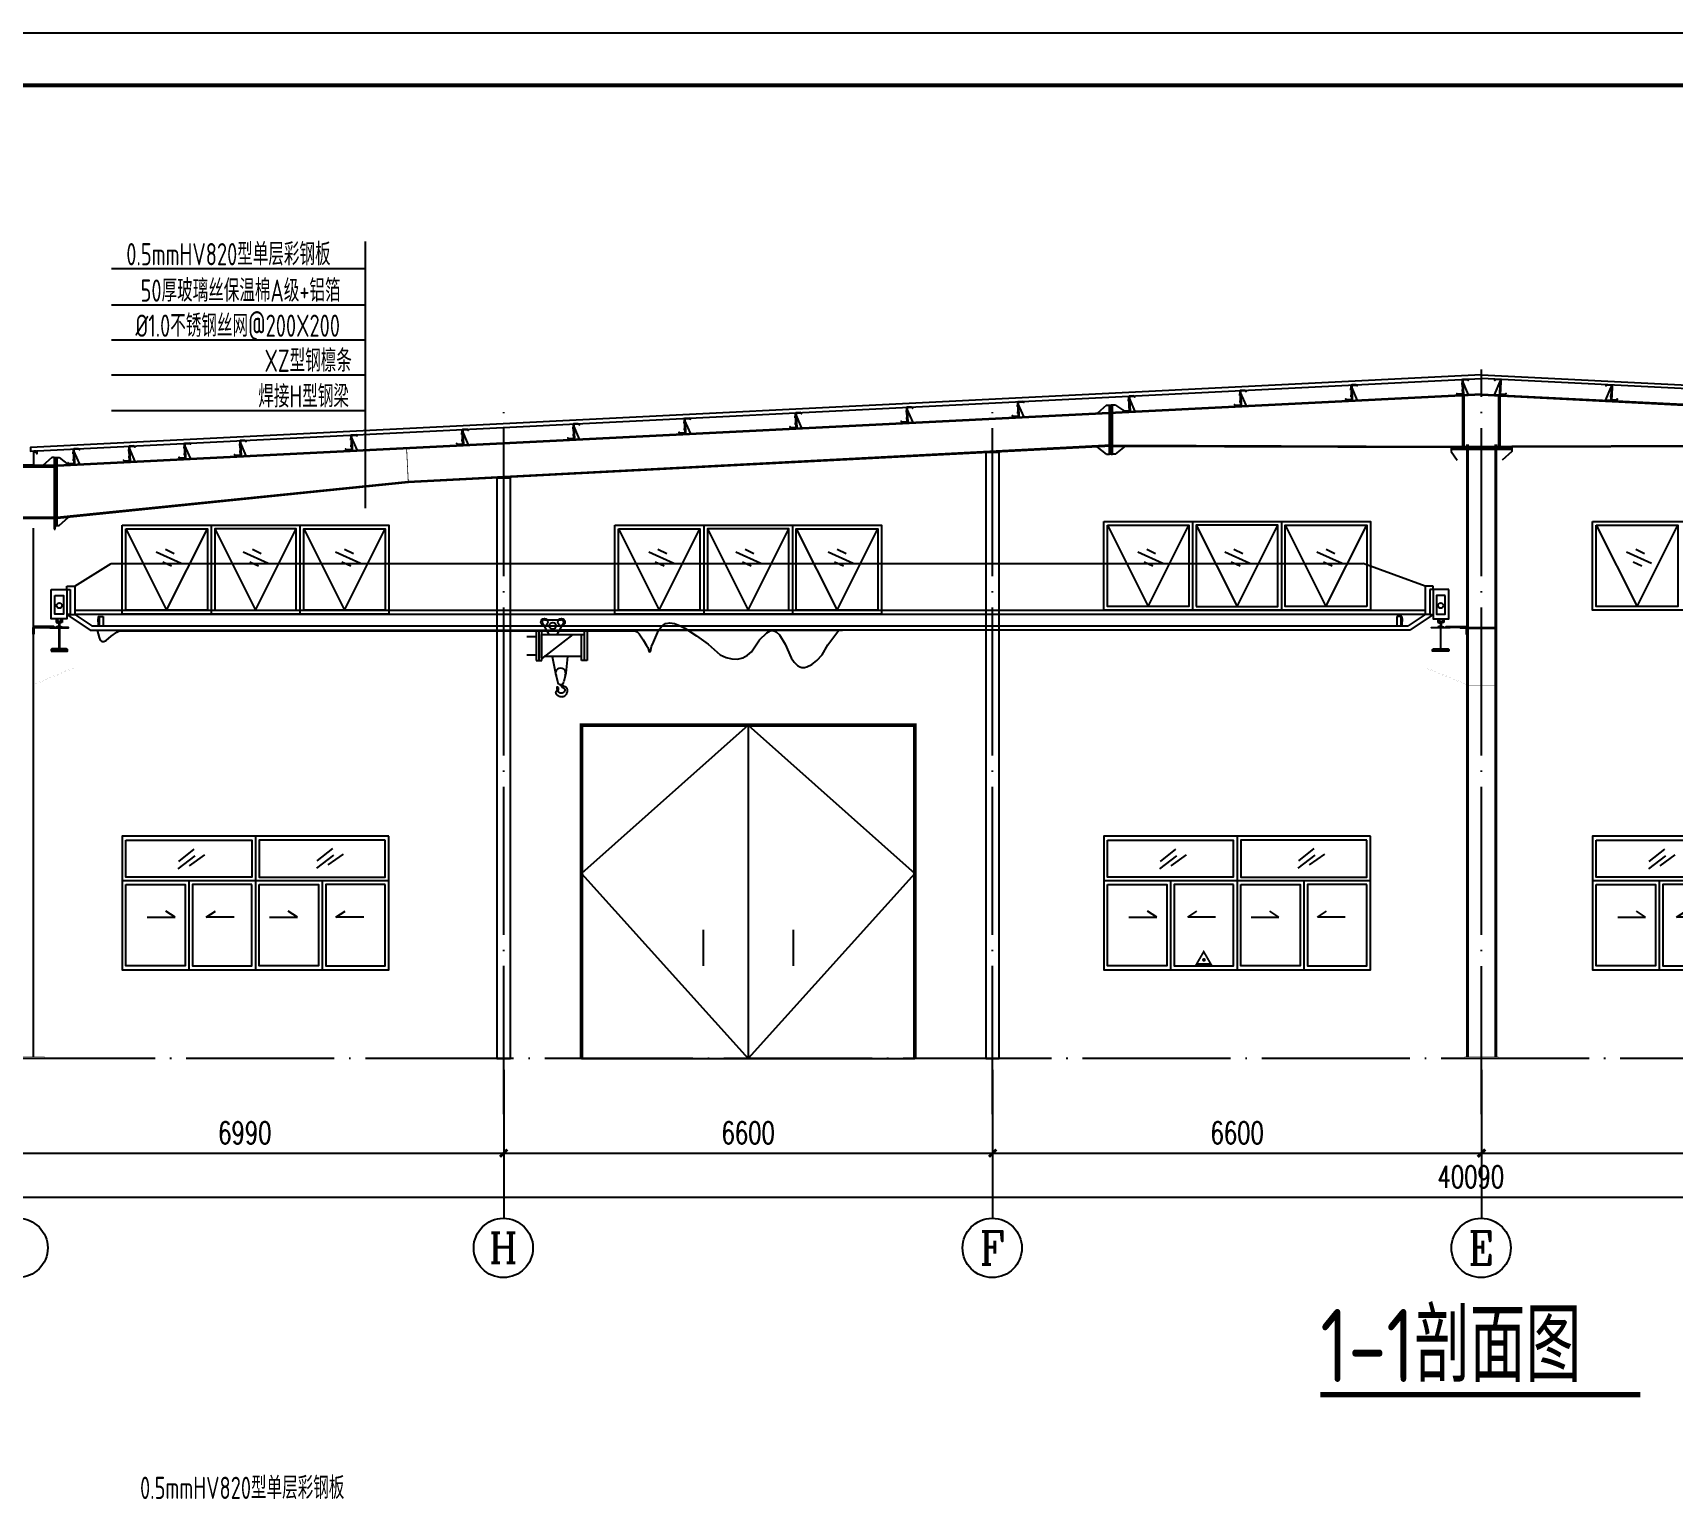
# Model space of a CAD drawing. Extents: x -89996 to 1006241, y -2176 to 440573.
# Drawn here: x 714883 to 737027, y 255081 to 274896 of the extents above; entities that cross this region are included whole.
import ezdxf
from ezdxf.enums import TextEntityAlignment as Align

# ---------------------------------------------------------------- set-up
doc = ezdxf.new("R2010")
doc.units = 0
doc.header["$LTSCALE"] = 1000
doc.header["$MEASUREMENT"] = 0
doc.linetypes.add('DOTE', pattern=[2.42, 2, -0.2, 0.02, -0.2])
for name, color, linetype in [('14', 2, 'Continuous'), ('AXIS', 3, 'Continuous'), ('AXIS_TEXT', 7, 'Continuous'), ('BORDER', 7, 'Continuous'), ('DIM1', 6, 'Continuous'), ('DIM_SYMB', 3, 'Continuous'), ('DOTE', 1, 'DOTE'), ('GL', 150, 'Continuous'), ('GZ', 50, 'Continuous'), ('LT', 27, 'Continuous'), ('PUB_TEXT', 7, 'Continuous'), ('PUB_TITLE', 4, 'Continuous'), ('PZ', 202, 'Continuous'), ('REIN', 1, 'Continuous'), ('THIN', 7, 'Continuous'), ('WINDOW', 4, 'Continuous'), ('吊车', 221, 'Continuous'), ('天沟', 2, 'Continuous'), ('柱子', 30, 'Continuous')]:
    doc.layers.add(name, color=color, linetype=linetype)
doc.styles.add('_TCH_AXIS', font='COMPLEX', dxfattribs={"bigfont": 'GBCBIG'})
doc.styles.add('_TCH_DIM_T3', font='SIMPLEX', dxfattribs={"width": 0.705882, "bigfont": 'GBCBIG'})
doc.styles.add('C', font='tssdeng.shx', dxfattribs={"height": 3, "bigfont": 'tssdchn.shx'})
doc.styles.add('TSSD_Label', font='tssdeng.shx', dxfattribs={"width": 0.7, "bigfont": 'hztxt.shx'})
doc.dimstyles.new('_TCH_ARCH&&100', dxfattribs={"dimtxt": 297.5, "dimasz": 100, "dimexe": 250, "dimexo": 300, "dimgap": 126.25, "dimtad": 1, "dimdec": 0, "dimzin": 0, "dimdsep": 46, "dimtxsty": '_TCH_DIM_T3', "dimblk": 'ARCHTICK', "dimcen": 0.09, "dimclrt": 7, "dimazin": 2, "dimtfac": 1, "dimtdec": 0, "dimtix": 1, "dimtmove": 2, "dimatfit": 3, "dimfxl": 0, "dimtolj": 1, "dimtzin": 0, "dimarcsym": 0})

# ---------------------------------------------------------------- blocks, each defined once
blk = doc.blocks.new('4')
at = {"layer": 'LT', "color": 1, "linetype": 'Continuous'}
for p, q in [((1121054, 121886, -8), (1121014, 121884, -8)), ((1121054, 121886, -8), (1121014, 121884, -8)), ((1121058, 121794, -8), (1121019, 121792, -8)), ((1121058, 121794, -8), (1121019, 121792, -8))]:
    blk.add_line(p, q, dxfattribs=at)
at = {"layer": 'LT', "elevation": -8}
blk.add_lwpolyline([(1121032, 121929, -0.414214), (1121041, 121940), (1121097, 121943), (1121111, 121930), (1121113, 121932), (1121098, 121946), (1121038, 121943, 0.414214), (1121028, 121932), (1121037, 121755, -0.414214), (1121028, 121745), (1120972, 121742), (1120958, 121755), (1120956, 121753), (1120971, 121739), (1121031, 121742, 0.414214), (1121040, 121753), (1121032, 121929)], format="xyb", dxfattribs=at)
at = {"layer": 'LT', "elevation": -4}
for points in [[(1121032, 121924), (1121038, 121925), (1121047, 121733), (1121041, 121733)], [(1121038, 121915), (1121047, 121733), (1121117, 121736)]]:
    blk.add_lwpolyline(points, close=True, dxfattribs=at)
at = {"layer": 'LT', "color": 1, "linetype": 'Continuous'}
for points in [[(1121031, 121872, -8), (1121030, 121897, -8), (1121040, 121873, -8), (1121039, 121897, -8)], [(1121031, 121872, -8), (1121030, 121897, -8), (1121040, 121873, -8), (1121039, 121897, -8)], [(1121035, 121805, -8), (1121036, 121781, -8), (1121044, 121806, -8), (1121045, 121781, -8)], [(1121035, 121805, -8), (1121036, 121781, -8), (1121044, 121806, -8), (1121045, 121781, -8)]]:
    blk.add_solid(points, dxfattribs=at)
blk = doc.blocks.new('2')
at = {"layer": 'WINDOW'}
for p, q in [((999489, 15948), (999489, 14148)), ((998658, 15775), (998449, 15607)), ((1000527, 15785), (1000318, 15617)), ((998671, 15683), (998442, 15510)), ((998800, 15697), (998595, 15551)), ((1000541, 15694), (1000311, 15520)), ((1000670, 15708), (1000464, 15561)), ((1001289, 15348), (997689, 15348)), ((998589, 15348), (998589, 14148)), ((1000389, 15348), (1000389, 14148)), ((998028, 14855), (998404, 14855)), ((998404, 14855), (998280, 14940)), ((998823, 14855), (998948, 14940)), ((999199, 14855), (998823, 14855)), ((999678, 14855), (1000055, 14855)), ((1000055, 14855), (999930, 14940)), ((1000573, 14855), (1000698, 14940)), ((1000950, 14855), (1000573, 14855))]:
    blk.add_line(p, q, dxfattribs=at)
for points in [[(1001289, 15948), (997689, 15948), (997689, 14148), (1001289, 14148)], [(997738, 15898), (999438, 15898), (999438, 15398), (997738, 15398)], [(1001239, 15898), (999539, 15898), (999539, 15398), (1001239, 15398)], [(997739, 15298), (998539, 15298), (998539, 14198), (997739, 14198)], [(999439, 15298), (998639, 15298), (998639, 14198), (999439, 14198)], [(999539, 15298), (1000339, 15298), (1000339, 14198), (999539, 14198)], [(1001239, 15298), (1000439, 15298), (1000439, 14198), (1001239, 14198)]]:
    blk.add_lwpolyline(points, close=True, dxfattribs=at)
blk = doc.blocks.new('A$C03A34706')
for p, q in [((8450, 4500), (6200, 2500)), ((8450, 4500), (8450, 0)), ((8450, 4500), (10700, 2500)), ((6200, 2500), (8450, 0)), ((10700, 2500), (8450, 0)), ((7842, 1736), (7842, 1253)), ((9058, 1736), (9058, 1253))]:
    blk.add_line(p, q)
at = {"const_width": 50}
blk.add_lwpolyline([(10700, 0), (10700, 4500), (6200, 4500), (6200, 0)], dxfattribs=at)
at = {"layer": 'WINDOW'}
for p, q in [((50, 7150), (600, 6050)), ((600, 6050), (1150, 7150)), ((1200, 7200), (1200, 6000)), ((1250, 7150), (1800, 6050)), ((1800, 6050), (2350, 7150)), ((2400, 7200), (2400, 6000)), ((2450, 7150), (3000, 6050)), ((3000, 6050), (3550, 7150)), ((6700, 7150), (7250, 6050)), ((7250, 6050), (7800, 7150)), ((7850, 7200), (7850, 6000)), ((7900, 7150), (8450, 6050)), ((8450, 6050), (9000, 7150)), ((9050, 7200), (9050, 6000)), ((9100, 7150), (9650, 6050)), ((9650, 6050), (10200, 7150)), ((13300, 7200), (13850, 6100)), ((13850, 6100), (14400, 7200)), ((14450, 7250), (14450, 6050)), ((14500, 7200), (15050, 6100)), ((15050, 6100), (15600, 7200)), ((15650, 7250), (15650, 6050)), ((15700, 7200), (16250, 6100)), ((16250, 6100), (16800, 7200)), ((19900, 7200), (20450, 6100)), ((20450, 6100), (21000, 7200)), ((583, 6873), (701, 6816)), ((1758, 6873), (1876, 6816)), ((3003, 6873), (3121, 6816)), ((7233, 6873), (7351, 6816)), ((8408, 6873), (8526, 6816)), ((9653, 6873), (9771, 6816)), ((13833, 6873), (13951, 6816)), ((15008, 6873), (15126, 6816)), ((16253, 6873), (16371, 6816)), ((20433, 6873), (20551, 6816)), ((459, 6841), (797, 6688)), ((547, 6705), (665, 6648)), ((1634, 6841), (1972, 6688)), ((1722, 6705), (1840, 6648)), ((2878, 6841), (3217, 6688)), ((2967, 6705), (3085, 6648)), ((7109, 6841), (7447, 6688)), ((7197, 6705), (7315, 6648)), ((8284, 6841), (8622, 6688)), ((8372, 6705), (8490, 6648)), ((9528, 6841), (9867, 6688)), ((9617, 6705), (9735, 6648)), ((13709, 6841), (14047, 6688)), ((13797, 6705), (13915, 6648)), ((14884, 6841), (15222, 6688)), ((14972, 6705), (15090, 6648)), ((16128, 6841), (16467, 6688)), ((16217, 6705), (16335, 6648)), ((20309, 6841), (20647, 6688)), ((20397, 6705), (20515, 6648))]:
    blk.add_line(p, q, dxfattribs=at)
for points in [[(0, 7200), (3600, 7200), (3600, 6000), (0, 6000)], [(50, 7150), (1150, 7150), (1150, 6050), (50, 6050)], [(1250, 6050), (2350, 6050), (2350, 7150), (1250, 7150)], [(3550, 6050), (2450, 6050), (2450, 7150), (3550, 7150)], [(6650, 7200), (10250, 7200), (10250, 6000), (6650, 6000)], [(6700, 7150), (7800, 7150), (7800, 6050), (6700, 6050)], [(7900, 6050), (9000, 6050), (9000, 7150), (7900, 7150)], [(10200, 6050), (9100, 6050), (9100, 7150), (10200, 7150)], [(13250, 7250), (16850, 7250), (16850, 6050), (13250, 6050)], [(13300, 7200), (14400, 7200), (14400, 6100), (13300, 6100)], [(14500, 6100), (15600, 6100), (15600, 7200), (14500, 7200)], [(16800, 6100), (15700, 6100), (15700, 7200), (16800, 7200)], [(19850, 7250), (23450, 7250), (23450, 6050), (19850, 6050)], [(19900, 7200), (21000, 7200), (21000, 6100), (19900, 6100)]]:
    blk.add_lwpolyline(points, close=True, dxfattribs=at)
for p in [(-997689, -12948), (-984439, -12948), (-977839, -12948)]:
    blk.add_blockref('2', p)
blk = doc.blocks.new('_ArchTick')
at = {"color": 0, "linetype": 'ByBlock', "const_width": 0.4}
blk.add_lwpolyline([(-0.5, -0.5), (0.5, 0.5)], dxfattribs=at)
blk = doc.blocks.new('*D2910')
at = {"layer": 'AXIS', "color": 0, "lineweight": -2, "transparency": 16777216}
for p, q in [((714250, 260753), (714250, 258934)), ((754340, 260753), (754340, 258934)), ((714250, 259184), (754340, 259184))]:
    blk.add_line(p, q, dxfattribs=at)
at = {"layer": 'Defpoints', "color": 0, "transparency": 16777216}
for p in [(714250, 261053), (754340, 261053), (754340, 259184)]:
    blk.add_point(p, dxfattribs=at)
at = {"layer": 'AXIS', "color": 0, "lineweight": -2, "transparency": 16777216, "xscale": 100, "yscale": 100, "zscale": 100, "rotation": 180}
blk.add_blockref('_ArchTick', (714250, 259184), dxfattribs=at)
at = {"layer": 'AXIS', "color": 0, "lineweight": -2, "transparency": 16777216, "xscale": 100, "yscale": 100, "zscale": 100}
blk.add_blockref('_ArchTick', (754340, 259184), dxfattribs=at)
at = {"layer": 'AXIS', "color": 7, "transparency": 16777216, "insert": (734295, 259459), "char_height": 297.5, "attachment_point": 5, "style": '_TCH_DIM_T3'}
blk.add_mtext('\\A1;40090', dxfattribs=at)
blk = doc.blocks.new('*D2913')
at = {"layer": 'AXIS', "color": 0, "lineweight": -2, "transparency": 16777216}
for p, q in [((734440, 260453), (734440, 259527)), ((741040, 260453), (741040, 259527)), ((734440, 259777), (741040, 259777))]:
    blk.add_line(p, q, dxfattribs=at)
at = {"layer": 'Defpoints', "color": 0, "transparency": 16777216}
for p in [(734440, 260753), (741040, 260753), (741040, 259777)]:
    blk.add_point(p, dxfattribs=at)
at = {"layer": 'AXIS', "color": 0, "lineweight": -2, "transparency": 16777216, "xscale": 100, "yscale": 100, "zscale": 100, "rotation": 180}
blk.add_blockref('_ArchTick', (734440, 259777), dxfattribs=at)
at = {"layer": 'AXIS', "color": 0, "lineweight": -2, "transparency": 16777216, "xscale": 100, "yscale": 100, "zscale": 100}
blk.add_blockref('_ArchTick', (741040, 259777), dxfattribs=at)
at = {"layer": 'AXIS', "color": 7, "transparency": 16777216, "insert": (737740, 260052), "char_height": 297.5, "attachment_point": 5, "style": '_TCH_DIM_T3'}
blk.add_mtext('\\A1;6600', dxfattribs=at)
blk = doc.blocks.new('*D2914')
at = {"layer": 'AXIS', "color": 0, "lineweight": -2, "transparency": 16777216}
for p, q in [((727840, 260453), (727840, 259527)), ((734440, 260453), (734440, 259527)), ((727840, 259777), (734440, 259777))]:
    blk.add_line(p, q, dxfattribs=at)
at = {"layer": 'Defpoints', "color": 0, "transparency": 16777216}
for p in [(727840, 260753), (734440, 260753), (734440, 259777)]:
    blk.add_point(p, dxfattribs=at)
at = {"layer": 'AXIS', "color": 0, "lineweight": -2, "transparency": 16777216, "xscale": 100, "yscale": 100, "zscale": 100, "rotation": 180}
blk.add_blockref('_ArchTick', (727840, 259777), dxfattribs=at)
at = {"layer": 'AXIS', "color": 0, "lineweight": -2, "transparency": 16777216, "xscale": 100, "yscale": 100, "zscale": 100}
blk.add_blockref('_ArchTick', (734440, 259777), dxfattribs=at)
at = {"layer": 'AXIS', "color": 7, "transparency": 16777216, "insert": (731140, 260052), "char_height": 297.5, "attachment_point": 5, "style": '_TCH_DIM_T3'}
blk.add_mtext('\\A1;6600', dxfattribs=at)
blk = doc.blocks.new('*D2915')
at = {"layer": 'AXIS', "color": 0, "lineweight": -2, "transparency": 16777216}
for p, q in [((721240, 260453), (721240, 259527)), ((727840, 260453), (727840, 259527)), ((721240, 259777), (727840, 259777))]:
    blk.add_line(p, q, dxfattribs=at)
at = {"layer": 'Defpoints', "color": 0, "transparency": 16777216}
for p in [(721240, 260753), (727840, 260753), (727840, 259777)]:
    blk.add_point(p, dxfattribs=at)
at = {"layer": 'AXIS', "color": 0, "lineweight": -2, "transparency": 16777216, "xscale": 100, "yscale": 100, "zscale": 100, "rotation": 180}
blk.add_blockref('_ArchTick', (721240, 259777), dxfattribs=at)
at = {"layer": 'AXIS', "color": 0, "lineweight": -2, "transparency": 16777216, "xscale": 100, "yscale": 100, "zscale": 100}
blk.add_blockref('_ArchTick', (727840, 259777), dxfattribs=at)
at = {"layer": 'AXIS', "color": 7, "transparency": 16777216, "insert": (724540, 260052), "char_height": 297.5, "attachment_point": 5, "style": '_TCH_DIM_T3'}
blk.add_mtext('\\A1;6600', dxfattribs=at)
blk = doc.blocks.new('*D2916')
at = {"layer": 'AXIS', "color": 0, "lineweight": -2, "transparency": 16777216}
for p, q in [((714250, 260453), (714250, 259527)), ((721240, 260453), (721240, 259527)), ((714250, 259777), (721240, 259777))]:
    blk.add_line(p, q, dxfattribs=at)
at = {"layer": 'Defpoints', "color": 0, "transparency": 16777216}
for p in [(714250, 260753), (721240, 260753), (721240, 259777)]:
    blk.add_point(p, dxfattribs=at)
at = {"layer": 'AXIS', "color": 0, "lineweight": -2, "transparency": 16777216, "xscale": 100, "yscale": 100, "zscale": 100, "rotation": 180}
blk.add_blockref('_ArchTick', (714250, 259777), dxfattribs=at)
at = {"layer": 'AXIS', "color": 0, "lineweight": -2, "transparency": 16777216, "xscale": 100, "yscale": 100, "zscale": 100}
blk.add_blockref('_ArchTick', (721240, 259777), dxfattribs=at)
at = {"layer": 'AXIS', "color": 7, "transparency": 16777216, "insert": (717745, 260052), "char_height": 297.5, "attachment_point": 5, "style": '_TCH_DIM_T3'}
blk.add_mtext('\\A1;6990', dxfattribs=at)

msp = doc.modelspace()

# ---------------------------------------------------------------- linework, layer by layer
msp.add_line((722289.64, 261052.92), (726789.64, 261052.91))
at = {"elevation": 0.05}
for points in [[(727748.87, 261052.92), (727930.31, 261052.92), (727930.31, 269231.35), (727748.87, 269231.35)], [(721148.87, 261052.92), (721330.31, 261052.92), (721330.31, 268888.16), (721148.87, 268888.16)]]:
    msp.add_lwpolyline(points, close=True, dxfattribs=at)
at = {"layer": '14', "const_width": 0.45}
for points, elevation in [([(715439.84, 266552.88), (714889.84, 266552.88)], 0.05), ([(714889.84, 266552.88), (714889.84, 266542.88)], 0.05), ([(714889.84, 266102.88), (714889.84, 266542.88)], 0.05), ([(714889.84, 266542.88), (715439.84, 266542.88)], 0.05), ([(714889.84, 266542.88), (715439.84, 266542.88)], 0.05), ([(715234.84, 266542.88), (715234.84, 266247.15)], 0.05), ([(715244.84, 266251.33), (715244.84, 266542.88)], 0.05), ([(715439.84, 266542.88), (715439.84, 266552.88)], 0.05), ([(715439.84, 266542.88), (715439.84, 266332.88)], 0.05), ([(733689.59, 266552.9), (734239.59, 266552.9)], -0.13), ([(733689.59, 266542.9), (733689.59, 266552.9)], -0.13), ([(734239.59, 266542.9), (733689.59, 266542.9)], -0.13), ([(733689.59, 266542.9), (733689.59, 266332.9)], -0.13), ([(734239.59, 266542.9), (733689.59, 266542.9)], -0.13), ([(733884.59, 266251.35), (733884.59, 266542.9)], -0.13), ([(733894.59, 266542.9), (733894.59, 266247.17)], -0.13), ([(734239.59, 266552.9), (734239.59, 266542.9)], -0.13), ([(734239.59, 266102.9), (734239.59, 266542.9)], -0.13), ([(734625.59, 266552.89), (734253.59, 266552.9)], 0.01), ([(734253.59, 266542.9), (734625.59, 266542.89)], 0.01), ([(715439.84, 266332.88), (714889.84, 266102.88)], 0.05), ([(715439.84, 266332.88), (714889.84, 266102.88)], 0.05), ([(714889.84, 266092.88), (715439.84, 266322.88)], 0.05), ([(715234.84, 266247.15), (715244.84, 266251.33)], 0.05), ([(715439.84, 266322.88), (715439.84, 266332.88)], 0.05), ([(733689.59, 266332.9), (734239.59, 266102.9)], -0.13), ([(733689.59, 266332.9), (734239.59, 266102.9)], -0.13), ([(733689.59, 266322.9), (733689.59, 266332.9)], -0.13), ([(734239.59, 266092.9), (733689.59, 266322.9)], -0.13), ([(733894.59, 266247.17), (733884.59, 266251.35)], -0.13), ([(714889.84, 266102.88), (714889.84, 266092.88)], 0.05), ([(734239.59, 266102.9), (734239.59, 266092.9)], -0.13), ([(734625.59, 266102.89), (734253.59, 266102.9)], 0.01), ([(734253.59, 266092.9), (734625.59, 266092.89)], 0.01)]:
    msp.add_lwpolyline(points, dxfattribs=dict(at, elevation=elevation))
at = {"layer": 'AXIS', "linetype": 'ByBlock'}
for p, q in [((719369.83, 272080.96, -9.84), (719369.83, 268481.17, -9.84)), ((715946.24, 271715.99, -9.84), (719369.83, 271715.99, -9.84)), ((715946.24, 271225.16, -9.84), (719369.83, 271225.16, -9.84)), ((715946.24, 270751.04, -9.84), (719369.83, 270751.04, -9.84)), ((715946.24, 270278.48, -9.84), (719369.83, 270278.48, -9.84)), ((715946.24, 269797.43, -9.84), (719369.83, 269797.43, -9.84))]:
    msp.add_line(p, q, dxfattribs=at)
at = {"layer": 'AXIS'}
for p, q in [((721239.59, 260902.94, 0.05), (721239.59, 258897.97, 0.05)), ((727839.59, 260902.94, 0.05), (727839.59, 258897.97, 0.05)), ((734439.59, 260902.94, 0.05), (734439.59, 258897.97, 0.05))]:
    msp.add_line(p, q, dxfattribs=at)
at = {"layer": 'AXIS', "linetype": 'ByBlock', "extrusion": (0.000390955, 1.93016e-05, 1), "elevation": 280.92}
msp.add_lwpolyline([(734439.54, 270281.84), (714850.7, 269301.73), (714853.13, 269251.79), (734439.8, 270231.51)], dxfattribs=at)
at = {"layer": 'AXIS', "linetype": 'ByBlock', "extrusion": (-0.000390955, 1.93016e-05, 1), "elevation": -293.35}
msp.add_lwpolyline([(734439.53, 270281.85), (753762.62, 269314.86), (753760.19, 269264.92), (734439.27, 270231.52)], dxfattribs=at)
at = {"layer": 'AXIS'}
for centre in [(714684.13, 258497.94), (721234.36, 258497.94), (727834.36, 258497.94), (734434.36, 258497.94)]:
    msp.add_circle(centre, 400, dxfattribs=at)
at = {"layer": 'BORDER', "const_width": 53.03}
msp.add_lwpolyline([(705475.5, 233603.19), (705475.5, 274189.04), (762465.4, 274189.04), (762465.4, 233603.19)], close=True, dxfattribs=at)
at = {"layer": 'DIM1'}
for p, q in [((734253.59, 266872.9, -0.49), (734625.59, 266872.89, 0.01)), ((734253.59, 266862.9, -0.49), (734625.59, 266862.89, 0.01))]:
    msp.add_line(p, q, dxfattribs=at)
for points, elevation in [([(714889.84, 266872.88), (714979.84, 266872.88), (714979.84, 266867.54, -0.41421356), (714977.18, 266864.88), (714907.84, 266864.88, 0.41421356), (714897.84, 266854.88), (714897.84, 266785.54, -0.41421356), (714895.18, 266782.88), (714889.84, 266782.88), (714889.84, 266872.88)], 0.05), ([(734239.59, 266872.9), (734149.59, 266872.9), (734149.59, 266867.56, 0.41421356), (734152.26, 266864.9), (734221.59, 266864.9, -0.41421356), (734231.59, 266854.9), (734231.59, 266785.56, 0.41421356), (734234.26, 266782.9), (734239.59, 266782.9), (734239.59, 266872.9)], -0.13)]:
    msp.add_lwpolyline(points, format="xyb", dxfattribs=dict(at, elevation=elevation))
at = {"layer": 'DIM1', "elevation": 4.55}
for points in [[(714899.84, 266872.88), (715167.73, 266872.88), (715167.73, 266882.88), (714899.84, 266882.88)], [(715114.84, 266864.88), (715364.84, 266864.88), (715364.84, 266872.88), (715114.84, 266872.88)], [(715236.84, 266864.88), (715242.84, 266864.88), (715242.84, 266580.88), (715236.84, 266580.88)], [(734014.59, 266864.9), (733764.59, 266864.9), (733764.59, 266872.9), (734014.59, 266872.9)], [(733892.59, 266864.9), (733886.59, 266864.9), (733886.59, 266580.9), (733892.59, 266580.9)], [(734229.59, 266872.9), (733961.7, 266872.9), (733961.7, 266882.9), (734229.59, 266882.9)], [(715129.84, 266552.88), (715349.84, 266552.88), (715349.84, 266572.88), (715129.84, 266572.88)], [(715139.84, 266572.88), (715339.84, 266572.88), (715339.84, 266580.88), (715139.84, 266580.88)], [(733999.59, 266552.9), (733779.59, 266552.9), (733779.59, 266572.9), (733999.59, 266572.9)], [(733989.59, 266572.9), (733789.59, 266572.9), (733789.59, 266580.9), (733989.59, 266580.9)]]:
    msp.add_lwpolyline(points, close=True, dxfattribs=at)
at = {"layer": 'DIM_SYMB', "const_width": 70}
msp.add_lwpolyline([(732264.61, 256517.66), (736584.92, 256517.66)], dxfattribs=at)
at = {"layer": 'DOTE'}
for p, q in [((734439.59, 260302.9, 0), (734439.59, 270352.79, 0.02)), ((721239.59, 260302.94), (721239.59, 269774.68, 0.03)), ((727839.59, 260302.94), (727839.59, 269774.68, 0.03)), ((755253.12, 261052.94, 0.05), (713842.62, 261052.91, 0.03))]:
    msp.add_line(p, q, dxfattribs=at)
at = {"layer": 'GL', "extrusion": (0.000390955, 1.93016e-05, 1)}
for p, q in [((734439.59, 270020.54, -3.97), (715209.84, 269059.05, -3.97)), ((734439.57, 270008.52, -3.97), (715209.84, 269047.04, -3.97)), ((729438.72, 269331.94, -5.43), (719950.93, 268838.16, -9.36)), ((729438.7, 269319.93, -5.43), (719951.51, 268826.17, -9.36))]:
    msp.add_line(p, q, dxfattribs=at)
at = {"layer": 'GL', "extrusion": (-0.000390955, 1.93016e-05, 1)}
for p, q in [((734439.59, 270020.54, -3.97), (753380.79, 269073.48, -3.97)), ((734439.6, 270008.52, -3.97), (753380.81, 269061.46, -3.97))]:
    msp.add_line(p, q, dxfattribs=at)
at = {"layer": 'GL'}
for p, q in [((729438.7, 269319.93, -5.43), (734030.24, 269302.3, 0.03)), ((729438.7, 269319.93, -5.43), (734030.24, 269302.3, 0.03)), ((729438.72, 269331.85, -5.43), (734030.24, 269314.39, 0.03)), ((729438.72, 269331.85, -5.43), (734030.24, 269314.39, 0.03)), ((739439, 269331.84, -5.43), (734848.94, 269314.39, 0.03)), ((739439, 269331.84, -5.43), (734848.94, 269314.39, 0.03)), ((739440.47, 269319.93, -5.43), (734848.94, 269302.3, 0.03)), ((739440.47, 269319.93, -5.43), (734848.94, 269302.3, 0.03)), ((719951.84, 268838.18, -9.36), (715209.84, 268354.9, 0.05)), ((719951.84, 268838.18, -9.36), (715209.84, 268354.9, 0.05)), ((719953.32, 268826.27, -9.36), (715209.84, 268342.82, 0.05)), ((719953.32, 268826.27, -9.36), (715209.84, 268342.82, 0.05))]:
    msp.add_line(p, q, dxfattribs=at)
at = {"layer": 'GL', "color": 6, "extrusion": (0.000390955, 1.93016e-05, 1), "const_width": 10, "elevation": 284.97}
msp.add_lwpolyline([(719928.61, 269294.99), (719951.76, 268826.2)], dxfattribs=at)
msp.add_lwpolyline([(719928.61, 269294.99), (719951.76, 268826.2)], dxfattribs=at)
at = {"layer": 'GZ'}
for p, q in [((734189.59, 269314.39, 0.03), (734189.59, 270019.56, -0.05)), ((734189.59, 269314.39, 0.03), (734189.59, 270019.56, -0.05)), ((734203.59, 269314.39, 0.03), (734203.59, 270020.27, -0.05)), ((734203.59, 269314.39, 0.03), (734203.59, 270020.27, -0.05)), ((734675.59, 269314.39, 0.03), (734675.59, 270020.27, -0.05)), ((734675.59, 269314.39, 0.03), (734675.59, 270020.27, -0.05)), ((734689.59, 269314.39, 0.03), (734689.59, 270019.56, -0.05)), ((734689.59, 269314.39, 0.03), (734689.59, 270019.56, -0.05)), ((734239.59, 269342.35, 0.02), (734239.59, 261077.87, 0)), ((734253.59, 269342.35, 0.02), (734253.59, 261077.87, 0)), ((734625.59, 269342.35, 0.02), (734625.59, 261077.87, 0)), ((734639.59, 269342.35, 0.02), (734639.59, 261077.87, 0)), ((715169.84, 268356.86, 0.05), (714503.84, 268356.86, -0.02)), ((715169.84, 268356.86, 0.05), (714503.84, 268356.86, -0.02)), ((715169.84, 268342.86, 0.05), (714503.84, 268342.86, -0.02)), ((715169.84, 268342.86, 0.05), (714503.84, 268342.86, -0.02)), ((714889.84, 268210.27, 0.05), (714889.84, 261079.97, 0.05))]:
    msp.add_line(p, q, dxfattribs=at)
at = {"layer": 'GZ', "elevation": -2}
msp.add_lwpolyline([(714489.84, 269041.01), (715169.84, 269041.01), (715169.84, 269055.01), (714489.84, 269055.01)], close=True, dxfattribs=at)
at = {"layer": 'PUB_TITLE'}
msp.add_lwpolyline([(703707.82, 232896.12), (703707.82, 274896.12), (763172.47, 274896.12), (763172.47, 232896.12)], close=True, dxfattribs=at)
at = {"layer": 'PZ', "extrusion": (0.000390955, 1.93016e-05, 1)}
for p, q in [((729379.4, 269873.54, -1.97), (729255.24, 269761.32, -3.97)), ((729379.4, 269873.54, -1.97), (729255.24, 269761.32, -3.97)), ((729379.4, 269873.54, -1.97), (729419.4, 269873.49, -1.98)), ((729379.4, 269873.54, -1.97), (729419.4, 269873.49, -1.98)), ((729499.4, 269873.39, -2.01), (729459.4, 269873.44, -2)), ((729499.4, 269873.39, -2.01), (729459.4, 269873.44, -2)), ((729499.4, 269873.39, -2.01), (729632.29, 269780.17, -3.97)), ((729499.4, 269873.39, -2.01), (729632.29, 269780.17, -3.97)), ((729378.57, 269212.29, 0.05), (729251.32, 269310.18, -5.51)), ((729498.57, 269212.14, 0), (729634.78, 269319.18, -5.2)), ((729498.57, 269212.14, 0), (729634.78, 269319.18, -5.2)), ((729378.57, 269212.29, 0.05), (729418.57, 269212.24, 0.03)), ((729378.57, 269212.29, 0.05), (729418.57, 269212.24, 0.03)), ((729498.57, 269212.14, 0), (729458.57, 269212.19, 0.02)), ((729498.57, 269212.14, 0), (729458.57, 269212.19, 0.02))]:
    msp.add_line(p, q, dxfattribs=at)
at = {"layer": 'PZ'}
for p, q in [((734030.24, 269314.39, 0.03), (734848.94, 269314.39, 0.03)), ((734030.24, 269314.39, 0.03), (734030.24, 269274.39, 0.03)), ((734848.94, 269294.39, 0.03), (734030.24, 269294.39, 0.03)), ((734848.94, 269314.39, 0.03), (734848.94, 269274.39, 0.03)), ((734848.94, 269314.39, 0.03), (734848.94, 269274.39, 0.03)), ((715139.84, 269165.01, 0.05), (715020.03, 269055.01, -2)), ((715169.84, 269165.01, 0.05), (715139.84, 269165.01, 0.05)), ((715169.84, 269165.01, 0.05), (715139.84, 269165.01, 0.05)), ((715169.84, 269165.01, 0.05), (715169.84, 268196.31, 0.05)), ((715169.84, 269165.01, 0.05), (715209.84, 269165.01, 0.05)), ((715189.84, 268246.31, 0.05), (715189.84, 269165.01, 0.05)), ((715209.84, 268246.31, 0.05), (715209.84, 269165.01, 0.05)), ((715209.84, 269165.01, 0.05), (715239.84, 269165.01, 0.05)), ((715209.84, 269165.01, 0.05), (715239.84, 269165.01, 0.05)), ((715239.84, 269165.01, 0.05), (715364.42, 269066.78, -3.97)), ((734030.24, 269274.39, 0.03), (734029.64, 269244.39, 0.03)), ((734030.24, 269274.39, 0.03), (734029.64, 269244.39, 0.03)), ((734029.64, 269244.39, 0.03), (734112.05, 269126.84, -3.93)), ((734848.94, 269274.39, 0.03), (734030.24, 269274.39, 0.03)), ((734848.94, 269244.39, 0.03), (734720.39, 269130.34, -0.07)), ((734848.94, 269274.39, 0.03), (734848.94, 269244.39, 0.03)), ((715169.84, 268196.31, 0.05), (715183.84, 268196.31, -3.81)), ((715183.84, 268196.31, -3.81), (715189.84, 268246.31, 0.05)), ((715189.84, 268246.31, 0.05), (715209.84, 268246.31, 0.05)), ((715189.84, 268246.31, 0.05), (715209.84, 268246.31, 0.05)), ((715209.84, 268246.31, 0.05), (715239.84, 268246.31, 0.05)), ((715239.84, 268246.31, 0.05), (715366.65, 268358.76, 0.01))]:
    msp.add_line(p, q, dxfattribs=at)
at = {"layer": 'PZ', "extrusion": (0.000390955, 1.93016e-05, 1), "elevation": 285.94}
for points in [[(729438.51, 269212.21), (729418.51, 269212.23), (729419.34, 269873.48), (729439.34, 269873.46)], [(729438.51, 269212.21), (729418.51, 269212.23), (729419.34, 269873.48), (729439.34, 269873.46)], [(729438.51, 269212.21), (729458.51, 269212.18), (729459.34, 269873.43), (729439.34, 269873.46)], [(729438.51, 269212.21), (729458.51, 269212.18), (729459.34, 269873.43), (729439.34, 269873.46)]]:
    msp.add_lwpolyline(points, close=True, dxfattribs=at)
at = {"layer": 'PZ', "const_width": 2.25}
for points, elevation in [([(734432.59, 261252.89), (734446.59, 261252.89), (734446.59, 261077.89), (734432.59, 261077.89)], -0.02), ([(714338.87, 261052.92), (715039.84, 261052.9), (715039.84, 261077.9), (714338.87, 261077.92)], 0.03)]:
    msp.add_lwpolyline(points, close=True, dxfattribs=dict(at, elevation=elevation))
msp.add_lwpolyline([(734664.59, 261052.91), (734214.59, 261052.87), (734214.59, 261077.87), (734664.59, 261077.91)], close=True, dxfattribs=at)
at = {"layer": 'REIN', "const_width": 25}
msp.add_lwpolyline([(730689.65, 262495.83), (730593.78, 262329.77), (730785.52, 262329.77)], close=True, dxfattribs=at)
msp.add_lwpolyline([(730680.29, 262385.67, 1), (730705.29, 262385.67, 1)], format="xyb", close=True, dxfattribs=at)
at = {"layer": '吊车'}
for p, q in [((715449.78, 267430.48, 0.05), (715939.12, 267733.97, 0.05)), ((715449.78, 267430.48, 0.05), (715939.12, 267733.97, 0.05)), ((715939.12, 267733.97, 0.05), (732840.61, 267733.99, -4.57)), ((733679.66, 267430.49, -0.13), (732840.61, 267733.99, -4.57)), ((733679.66, 267430.49, -0.13), (732840.61, 267733.99, -4.57)), ((715341.15, 267383.59, 0.05), (715341.15, 267430.48, 0.05)), ((715341.15, 267430.48, 0.05), (715449.78, 267430.48, 0.05)), ((715341.15, 267383.59, 0.05), (715386.66, 267383.59, 0.05)), ((715386.66, 267383.59, 0.05), (715386.66, 267045.89, 0.05)), ((715449.78, 267430.48, 0.05), (715449.78, 267045.89, 0.05)), ((733788.28, 267430.49, -0.13), (733679.66, 267430.49, -0.13)), ((733679.66, 267430.49, -0.13), (733679.66, 267045.91, -0.13)), ((733788.28, 267383.6, -0.13), (733742.77, 267383.6, -0.13)), ((733742.77, 267383.6, -0.13), (733742.77, 267045.91, -0.13)), ((733788.28, 267383.6, -0.13), (733788.28, 267430.49, -0.13)), ((715449.78, 267105.65, 0.05), (733679.66, 267105.67, -0.13)), ((715283.23, 266872.88, 0.05), (715196.46, 266872.88, 0.05)), ((715198.61, 266989.38, 0.05), (715198.61, 266940.01, 0.05)), ((715198.61, 266940.01, 0.05), (715217.16, 266940.01, 0.05)), ((715217.16, 266989.38, 0.05), (715217.16, 266940.01, 0.05)), ((715262.49, 266950.59, 0.05), (715217.16, 266950.59, 0.05)), ((715262.49, 266989.38, 0.05), (715262.49, 266940.01, 0.05)), ((715281.04, 266940.01, 0.05), (715262.49, 266940.01, 0.05)), ((715281.04, 266989.38, 0.05), (715281.04, 266940.01, 0.05)), ((715341.15, 267045.89, 0.05), (715656.49, 266835.19, 0.05)), ((715341.15, 267045.89, 0.05), (715656.49, 266835.19, 0.05)), ((715386.66, 267045.89, 0.05), (715341.15, 267045.89, 0.05)), ((715386.66, 267045.89, 0.05), (715449.78, 267045.89, 0.05)), ((733679.66, 267045.91, -0.13), (715449.78, 267045.89, 0.05)), ((715449.78, 267045.89, 0.05), (715678.08, 266893.35, 0.05)), ((715449.78, 267045.89, 0.05), (715678.08, 266893.35, 0.05)), ((715678.08, 266893.35, 0.05), (725783.81, 266893.34, 4.33)), ((715749.55, 266977.39, 0.05), (715766.98, 266977.39, 0.05)), ((715749.55, 266977.39, 0.05), (715766.98, 266977.39, 0.05)), ((715749.55, 266960.66, 0.05), (715766.98, 266960.66, 0.05)), ((715749.55, 266960.66, 0.05), (715766.98, 266960.66, 0.05)), ((715766.98, 267018.23, 0.05), (715833.93, 267018.23, 0.05)), ((715766.98, 267018.23, 0.05), (715833.93, 267018.23, 0.05)), ((715766.98, 267018.23, 0.05), (715766.98, 266893.35, 0.05)), ((715766.98, 267018.23, 0.05), (715766.98, 266893.35, 0.05)), ((715778.57, 267018.23, 0.05), (715778.57, 266893.35, 0.05)), ((715778.57, 267018.23, 0.05), (715778.57, 266893.35, 0.05)), ((715833.93, 267018.23, 0.05), (715833.93, 266893.35, 0.05)), ((715833.93, 267018.23, 0.05), (715833.93, 266893.35, 0.05)), ((721756.51, 266943.63, 1.9), (721847.75, 266775.59, 1.9)), ((721788.4, 266975.52, 1.9), (722018.15, 266975.52, 1.9)), ((722050.05, 266943.63, 1.9), (721958.81, 266775.59, 1.9)), ((722022.75, 266893.34, 1.9), (733451.35, 266893.36, -0.13)), ((733362.45, 267018.24, -0.13), (733295.51, 267018.24, -0.13)), ((733295.51, 267018.24, -0.13), (733295.51, 266893.36, -0.13)), ((733362.45, 267018.24, -0.13), (733295.51, 267018.24, -0.13)), ((733295.51, 267018.24, -0.13), (733295.51, 266893.36, -0.13)), ((733350.86, 267018.24, -0.13), (733350.86, 266893.36, -0.13)), ((733350.86, 267018.24, -0.13), (733350.86, 266893.36, -0.13)), ((733362.45, 267018.24, -0.13), (733362.45, 266893.36, -0.13)), ((733362.45, 267018.24, -0.13), (733362.45, 266893.36, -0.13)), ((733379.88, 266977.4, -0.13), (733362.45, 266977.4, -0.13)), ((733379.88, 266977.4, -0.13), (733362.45, 266977.4, -0.13)), ((733379.88, 266960.68, -0.13), (733362.45, 266960.68, -0.13)), ((733379.88, 266960.68, -0.13), (733362.45, 266960.68, -0.13)), ((733679.66, 267045.91, -0.13), (733451.35, 266893.36, -0.13)), ((733679.66, 267045.91, -0.13), (733451.35, 266893.36, -0.13)), ((733788.28, 267045.91, -0.13), (733472.94, 266835.21, -0.13)), ((733788.28, 267045.91, -0.13), (733472.94, 266835.21, -0.13)), ((733742.77, 267045.91, -0.13), (733679.66, 267045.91, -0.13)), ((733742.77, 267045.91, -0.13), (733788.28, 267045.91, -0.13)), ((733846.2, 266872.9, -0.13), (733932.97, 266872.9, -0.13)), ((733848.39, 266989.4, -0.13), (733848.39, 266940.02, -0.13)), ((733848.39, 266940.02, -0.13), (733866.95, 266940.02, -0.13)), ((733866.95, 266989.4, -0.13), (733866.95, 266940.02, -0.13)), ((733866.95, 266950.61, -0.13), (733912.27, 266950.61, -0.13)), ((733912.27, 266989.4, -0.13), (733912.27, 266940.02, -0.13)), ((733930.83, 266940.02, -0.13), (733912.27, 266940.02, -0.13)), ((733930.83, 266989.4, -0.13), (733930.83, 266940.02, -0.13)), ((715656.49, 266835.19, 0.05), (725815.39, 266835.19, 4.33)), ((721680.11, 266743.02, 1.9), (721552.24, 266743.02, 1.9)), ((721680.11, 266835.19, 1.9), (721680.11, 266426.89, 1.9)), ((721719.88, 266426.89, 1.9), (721719.88, 266835.19, 1.9)), ((721719.88, 266775.59, 1.9), (721719.88, 266462.35, 1.9)), ((721754.67, 266426.89, 1.9), (721754.67, 266835.19, 1.9)), ((722171.92, 266775.59, 1.9), (721754.67, 266452.56, 1.9)), ((721754.67, 266775.59, 1.9), (722326.28, 266775.59, 1.9)), ((733472.94, 266835.21, -0.13), (721991.17, 266835.19, 1.9)), ((722291.49, 266426.89, 1.9), (722291.49, 266775.59, 1.9)), ((722326.28, 266835.19, 1.9), (722326.28, 266426.89, 1.9)), ((722366.05, 266835.19, 1.9), (722366.05, 266426.89, 1.9)), ((721680.11, 266499.82, 1.9), (721552.24, 266499.82, 1.9)), ((721680.11, 266426.89, 1.9), (721754.67, 266426.89, 1.9)), ((722291.49, 266478.09, 1.9), (721783.73, 266478.09, 1.9)), ((721895.43, 266478.09, 1.9), (721938.15, 266254.03, 1.9)), ((722099.52, 266478.09, 1.9), (722077.59, 266254.03, 1.9)), ((722366.05, 266426.89, 1.9), (722291.49, 266426.89, 1.9)), ((721938.15, 266254.03, 1.9), (721965.57, 266142.01, 1.9)), ((722077.59, 266254.03, 1.9), (722050.17, 266142.01, 1.9))]:
    msp.add_line(p, q, dxfattribs=at)
at = {"layer": '吊车', "elevation": 4.55}
for points in [[(715131.49, 267383.59), (715341.15, 267383.59), (715341.15, 266989.38), (715131.49, 266989.38)], [(715180.47, 267302.86), (715295.24, 267302.86), (715295.24, 267050.54), (715180.47, 267050.54)], [(733997.94, 267383.6), (733788.28, 267383.6), (733788.28, 266989.4), (733997.94, 266989.4)], [(733948.97, 267302.87), (733834.19, 267302.87), (733834.19, 267050.56), (733948.97, 267050.56)]]:
    msp.add_lwpolyline(points, close=True, dxfattribs=at)
at = {"layer": '吊车'}
for points, elevation in [([(715239.84, 266950.59), (715234.41, 266951.13), (715231.77, 266951.22), (715229.24, 266951.1), (715226.83, 266950.7), (715224.6, 266949.95), (715222.56, 266948.77), (715220.76, 266947.1), (715219.76, 266945.77), (715218.9, 266944.29), (715218.2, 266942.69), (715217.69, 266941.05), (715217.39, 266939.42), (715217.34, 266937.86), (715217.56, 266936.43), (715218.08, 266935.19), (715218.66, 266934.43), (715219.39, 266933.79), (715221.23, 266932.8), (715223.44, 266932.08), (715225.86, 266931.54), (715230.71, 266930.45), (715232.82, 266929.68), (715234.51, 266928.59), (715235.45, 266927.48), (715236.09, 266926.14), (715236.48, 266924.6), (715236.67, 266922.89), (715236.62, 266919.11), (715236.35, 266915.03), (715235.99, 266905.81), (715235.8, 266901.38), (715235.44, 266897.21), (715234.79, 266893.4), (715233.74, 266890.06), (715233.02, 266888.61), (715232.16, 266887.31), (715231.13, 266886.19), (715229.93, 266885.25), (715228.75, 266884.59), (715227.43, 266884.07), (715224.49, 266883.33), (715221.22, 266882.88), (715217.75, 266882.57), (715214.19, 266882.26), (715210.68, 266881.78), (715207.32, 266881), (715204.25, 266879.75), (715202.08, 266878.37), (715200.1, 266876.7), (715196.46, 266872.88)], 0.05), ([(715239.84, 266950.59), (715245.34, 266951.14), (715248, 266951.24), (715250.54, 266951.12), (715252.95, 266950.72), (715255.17, 266949.97), (715257.18, 266948.78), (715258.93, 266947.1), (715259.88, 266945.77), (715260.69, 266944.28), (715261.33, 266942.69), (715261.79, 266941.05), (715262.03, 266939.42), (715262.03, 266937.86), (715261.76, 266936.43), (715261.21, 266935.19), (715260.62, 266934.44), (715259.89, 266933.8), (715258.08, 266932.81), (715255.92, 266932.09), (715253.57, 266931.53), (715248.86, 266930.43), (715246.82, 266929.66), (715245.17, 266928.59), (715244.24, 266927.48), (715243.6, 266926.14), (715243.21, 266924.6), (715243.03, 266922.89), (715243.07, 266919.11), (715243.34, 266915.03), (715243.69, 266905.81), (715243.89, 266901.38), (715244.25, 266897.21), (715244.89, 266893.4), (715245.95, 266890.06), (715246.67, 266888.61), (715247.53, 266887.31), (715248.56, 266886.19), (715249.76, 266885.25), (715250.94, 266884.59), (715252.26, 266884.07), (715255.2, 266883.33), (715258.47, 266882.88), (715261.94, 266882.57), (715265.5, 266882.26), (715269.01, 266881.78), (715272.36, 266881), (715275.43, 266879.75), (715277.61, 266878.37), (715279.59, 266876.7), (715283.23, 266872.88)], 0.05), ([(715749.55, 266835.19), (715776.42, 266735.52), (715793.9, 266699.76), (715816.23, 266680.9), (715842.21, 266681.85), (715872.67, 266697.28), (715942.79, 266752.55), (716018.18, 266808.57), (716055.22, 266824.95), (723008.5, 266827.22), (723040.67, 266812.47), (723070.22, 266784), (723122.34, 266704.85), (723166.61, 266627.73), (723186.35, 266601.8), (723204.78, 266540.61), (723220.1, 266545.73), (723234.89, 266613.26), (723264.07, 266674.9), (723329.42, 266830.33), (723374.12, 266889.74), (723425.74, 266922.95), (723483.57, 266933.32), (723546.88, 266924.2), (723614.94, 266898.93), (723687.02, 266860.87), (723840.36, 266759.73), (724001.08, 266647.57), (724163.37, 266501.18), (724243.29, 266467.26), (724321.42, 266447.32), (724397.04, 266444.71), (724469.42, 266462.78), (724529.56, 266496.83), (724586.81, 266543.65), (724693.21, 266703.29), (724789.75, 266797.06), (724834.68, 266824.05), (724877.56, 266830.33), (724919.87, 266811.25), (724960.71, 266770.33), (725040.18, 266647.52), (725120.36, 266460.96), (725162.1, 266402.86), (725205.68, 266359.72), (725235.57, 266342.08), (725266.44, 266333), (725298.2, 266331.91), (725330.81, 266338.24), (725398.27, 266370.87), (725468.32, 266426.34), (725540.43, 266500.07), (725614.08, 266637.5), (725763.98, 266835.19)], 4.33), ([(733889.59, 266950.61), (733884.09, 266951.16), (733881.44, 266951.26), (733878.89, 266951.14), (733876.49, 266950.74), (733874.26, 266949.99), (733872.26, 266948.8), (733870.51, 266947.12), (733869.56, 266945.79), (733868.75, 266944.3), (733868.1, 266942.71), (733867.65, 266941.07), (733867.4, 266939.44), (733867.4, 266937.88), (733867.67, 266936.45), (733868.23, 266935.21), (733868.81, 266934.46), (733869.54, 266933.82), (733871.35, 266932.83), (733873.51, 266932.11), (733875.87, 266931.55), (733880.57, 266930.45), (733882.62, 266929.68), (733884.26, 266928.61), (733885.19, 266927.5), (733885.83, 266926.15), (733886.22, 266924.62), (733886.4, 266922.91), (733886.36, 266919.13), (733886.09, 266915.05), (733885.74, 266905.83), (733885.55, 266901.4), (733885.19, 266897.22), (733884.54, 266893.42), (733883.48, 266890.08), (733882.77, 266888.63), (733881.9, 266887.33), (733880.88, 266886.2), (733879.68, 266885.27), (733878.49, 266884.61), (733877.18, 266884.09), (733874.23, 266883.35), (733870.97, 266882.9), (733867.49, 266882.59), (733863.94, 266882.28), (733860.42, 266881.8), (733857.07, 266881.01), (733854, 266879.77), (733851.83, 266878.38), (733849.85, 266876.71), (733846.2, 266872.9)], -0.13), ([(733889.59, 266950.61), (733895.03, 266951.15), (733897.66, 266951.24), (733900.2, 266951.12), (733902.6, 266950.72), (733904.84, 266949.97), (733906.87, 266948.79), (733908.67, 266947.12), (733909.67, 266945.79), (733910.53, 266944.3), (733911.24, 266942.71), (733911.75, 266941.07), (733912.04, 266939.44), (733912.1, 266937.88), (733911.87, 266936.45), (733911.35, 266935.21), (733910.78, 266934.45), (733910.05, 266933.81), (733908.21, 266932.82), (733906, 266932.1), (733903.57, 266931.55), (733898.72, 266930.47), (733896.61, 266929.7), (733894.92, 266928.61), (733893.98, 266927.5), (733893.34, 266926.15), (733892.95, 266924.62), (733892.77, 266922.91), (733892.81, 266919.13), (733893.08, 266915.05), (733893.44, 266905.83), (733893.64, 266901.4), (733893.99, 266897.22), (733894.64, 266893.42), (733895.7, 266890.08), (733896.41, 266888.63), (733897.28, 266887.33), (733898.3, 266886.2), (733899.5, 266885.27), (733900.69, 266884.61), (733902, 266884.09), (733904.94, 266883.35), (733908.21, 266882.9), (733911.69, 266882.59), (733915.24, 266882.28), (733918.76, 266881.8), (733922.11, 266881.01), (733925.18, 266879.77), (733927.35, 266878.38), (733929.33, 266876.71), (733932.97, 266872.9)], -0.13), ([(722008.11, 266099.72), (722009.82, 266092.25), (722011.97, 266085.07), (722014.9, 266078.42), (722018.93, 266072.5), (722023.97, 266067.7), (722029.91, 266063.53), (722043.01, 266056.16), (722049.41, 266052.51), (722055.21, 266048.58), (722060.02, 266044.13), (722061.93, 266041.64), (722063.46, 266038.94), (722064.6, 266035.91), (722065.28, 266032.66), (722065.54, 266029.23), (722065.37, 266025.67), (722063.86, 266018.32), (722060.87, 266010.94), (722056.55, 266003.87), (722051.01, 265997.44), (722047.82, 265994.57), (722044.39, 265991.99), (722040.71, 265989.74), (722036.81, 265987.85), (722031.96, 265986.15), (722026.89, 265984.99), (722021.68, 265984.36), (722016.4, 265984.23), (722011.12, 265984.56), (722005.9, 265985.35), (722000.83, 265986.56), (721995.98, 265988.16), (721991.41, 265990.13), (721987.19, 265992.45), (721983.41, 265995.1), (721980.12, 265998.03), (721977.41, 266001.24), (721975.33, 266004.7), (721973.97, 266008.37), (721973.4, 266012.24), (721973.81, 266017.36), (721975.15, 266022.68), (721978.84, 266033.63), (721980.31, 266039.13), (721980.95, 266044.55), (721980.32, 266049.82), (721979.39, 266052.38), (721977.98, 266054.87), (721975.81, 266057.55), (721973.16, 266060.05), (721967.1, 266064.15), (721964.06, 266065.58), (721961.25, 266066.48), (721958.84, 266066.75), (721957.03, 266066.32), (721955.82, 266064.87), (721955.44, 266062.53), (721956.33, 266055.82), (721958.13, 266047.52), (721959.26, 266038.94), (721958.82, 266032.71), (721957.28, 266027.03), (721954.94, 266021.81), (721952.11, 266016.94), (721946.17, 266007.92), (721943.67, 266003.57), (721941.88, 265999.19), (721941.06, 265994.77), (721941.17, 265990.27), (721942.15, 265985.73), (721943.93, 265981.18), (721946.45, 265976.67), (721949.63, 265972.23), (721953.43, 265967.89), (721957.76, 265963.7), (721962.56, 265959.69), (721967.78, 265955.9), (721973.34, 265952.37), (721979.17, 265949.13), (721985.21, 265946.21), (721991.41, 265943.67), (721997.68, 265941.53), (722003.96, 265939.82), (722011.19, 265938.44), (722018.32, 265937.68), (722025.33, 265937.53), (722032.19, 265937.96), (722038.89, 265938.96), (722045.38, 265940.52), (722051.65, 265942.62), (722057.67, 265945.23), (722063.42, 265948.34), (722068.87, 265951.93), (722073.98, 265955.99), (722078.75, 265960.5), (722083.14, 265965.44), (722087.12, 265970.79), (722090.68, 265976.53), (722093.77, 265982.66), (722097.77, 265993.33), (722100.41, 266004.57), (722101.6, 266016), (722101.62, 266021.67), (722101.25, 266027.25), (722100.47, 266032.69), (722099.28, 266037.93), (722097.65, 266042.95), (722095.59, 266047.67), (722093.07, 266052.07), (722090.1, 266056.09), (722086.65, 266059.69), (722082.71, 266062.81), (722076.87, 266066.17), (722070.45, 266068.9), (722057.04, 266073.57), (722050.6, 266076.04), (722044.71, 266078.95), (722039.65, 266082.58), (722037.51, 266084.75), (722035.69, 266087.19), (722033.81, 266090.83), (722032.37, 266094.86), (722030.23, 266103.59)], 1.9)]:
    msp.add_lwpolyline(points, dxfattribs=dict(at, elevation=elevation))
for centre, radius in [((715239.82, 267166.09, 0.05), 35.73), ((733889.61, 267166.1, -0.13), 35.73), ((721788.4, 266943.63, 1.9), 48.56), ((721901.77, 266893.34, 1.9), 45.8), ((722018.15, 266943.63, 1.9), 48.56)]:
    msp.add_circle(centre, radius, dxfattribs=at)
for centre, radius, start, end in [((721788.4, 266943.63, 1.9), 31.9, 90, 180), ((722018.15, 266943.63, 1.9), 31.9, 0, 90), ((722007.87, 266254.03, 1.9), 69.72, 332.488303, 207.511697), ((722007.87, 266142.01, 1.9), 42.3, 180, 0)]:
    msp.add_arc(centre, radius, start, end, dxfattribs=at)
at = {"layer": '天沟', "linetype": 'ByBlock', "elevation": -2}
msp.add_lwpolyline([(714498.45, 269055.01), (714898.22, 269055.01), (714898.22, 269237.15, -0.41421356), (714903.22, 269242.15), (714927.84, 269242.15, -0.41412968), (714932.84, 269237.15), (714932.84, 269219.19), (714940.34, 269219.19), (714940.34, 269237.16, 0.41421356), (714927.84, 269249.66), (714903.25, 269249.66, 0.41421356), (714890.75, 269237.16), (714890.75, 269062.42), (714505.95, 269062.42)], format="xyb", dxfattribs=at)
at = {"layer": '柱子', "const_width": 0.45, "elevation": 0.01}
msp.add_lwpolyline([(734625.59, 266552.89), (734253.59, 266552.9)], dxfattribs=at)

# ---------------------------------------------------------------- block references
at = {"extrusion": (0.000390955, 1.93016e-05, 1), "rotation": 359.9280376253071}
for p in [(-387003.17, 149683.56, 304.17), (-391503.46, 149458.54, 304.17), (-390003.36, 149533.55, 304.17), (-388503.27, 149608.55, 304.17), (-396003.75, 149233.53, 304.17), (-394503.65, 149308.53, 304.17), (-393003.56, 149383.54, 304.17), (-400504.03, 149008.51, 304.17), (-399003.94, 149083.52, 304.17), (-397503.84, 149158.52, 304.17), (-405751.42, 148746.14, 303.29), (-405002.35, 148783.6, 303.58), (-404253.29, 148821.05, 303.87), (-403504.22, 148858.5, 304.17), (-402004.13, 148933.51, 304.17)]:
    msp.add_blockref('4', p, dxfattribs=at)
at = {"extrusion": (-0.000390955, 1.93016e-05, 1), "xscale": -1, "rotation": 0.07196237469288214}
for p in [(1855882.24, 149683.57, -270.1), (1857382.33, 149608.56, -270.1)]:
    msp.add_blockref('4', p, dxfattribs=at)
msp.add_blockref('A$C03A34706', (716089.58, 261052.91))

# ---------------------------------------------------------------- texts
at = {"layer": 'AXIS_TEXT', "style": '_TCH_AXIS'}
for s, height, p, p2 in [('H', 405.52, (721041.25, 258295.18), (721427.46, 258295.18)), ('F', 445.44, (727664.67, 258275.22), (728004.05, 258275.22)), ('E', 445.44, (734264.67, 258275.22), (734604.05, 258275.22))]:
    msp.add_text(s, height=height, dxfattribs=at).set_placement(p, p2, align=Align.FIT)
at = {"layer": 'PUB_TEXT', "style": 'C', "width": 0.8}
msp.add_text('1-1剖面图', height=987.84, dxfattribs=at).set_placement((732264.61, 256686.81))
at = {"layer": 'THIN', "style": 'TSSD_Label', "width": 0.7}
for s, p in [('0.5mmHV820型单层彩钢板', (716145, 271758.58, -9.84)), ('50厚玻璃丝保温棉A级+铝箔', (716337.89, 271267.75, -9.84)), ('%%C1.0不锈钢丝网@200X200', (716268.27, 270793.63, -9.84)), ('XZ型钢檩条', (718010.9, 270321.07, -9.84)), ('焊接H型钢梁', (717927.05, 269840.02, -9.84)), ('0.5mmHV820型单层彩钢板', (716330.75, 255110.69, -1.74))]:
    msp.add_text(s, height=300, dxfattribs=at).set_placement(p)

# ---------------------------------------------------------------- dimensions: what is measured, and where the dimension line sits
at = {"layer": 'AXIS'}
for p1, p2, distance, picture, middle in [((714249.84, 261052.94), (754339.59, 261052.94), -1868.67, '*D2910', (734294.72, 259459.27)), ((714249.84, 260752.94), (721239.59, 260752.94), -976.21, '*D2916', (717744.72, 260051.73)), ((721239.59, 260752.94), (727839.59, 260752.94), -976.21, '*D2915', (724539.59, 260051.73)), ((727839.59, 260752.94), (734439.59, 260752.94), -976.21, '*D2914', (731139.59, 260051.73)), ((734439.59, 260752.94), (741039.59, 260752.94), -976.21, '*D2913', (737739.59, 260051.73))]:
    dim = msp.add_aligned_dim(p1=p1, p2=p2, distance=distance, dimstyle='_TCH_ARCH&&100', dxfattribs=at)
    dim.commit()
    dim.dimension.update_dxf_attribs({"geometry": picture, "text_midpoint": middle})

doc.saveas('drawing.dxf')
